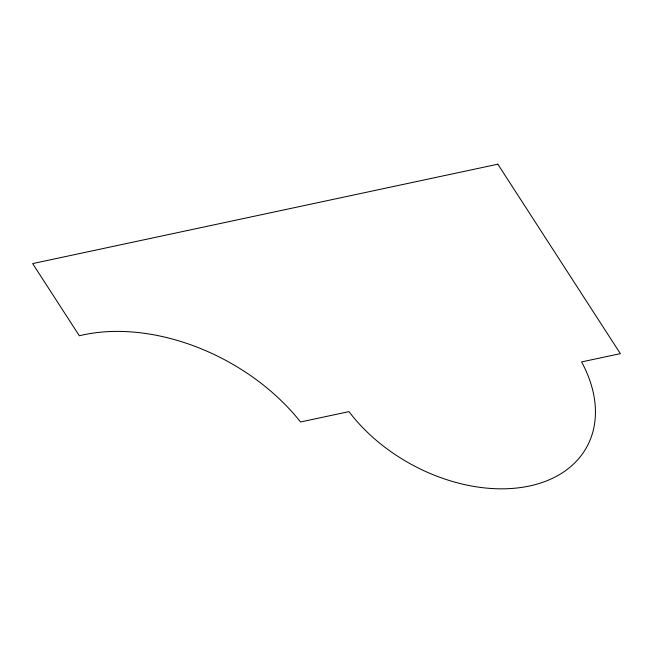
<?xml version="1.0" encoding="UTF-8"?>
<svg xmlns="http://www.w3.org/2000/svg" width="653" height="653" viewBox="0 0 653 653"><rect width="100%" height="100%" fill="white"/><g stroke="black" fill="none" stroke-linecap="round" stroke-linejoin="round"><path stroke-width="0.98" d="M497.839 164.197L32.65 263.592L79.323 335.764A177.118 121.017 28.5 0 1 300.535 421.977L348.988 411.619A145.366 99.321 28.5 0 0 529.461 486.003A145.366 99.321 28.5 0 0 581.586 361.925L620.35 353.64L497.839 164.197"/></g></svg>
